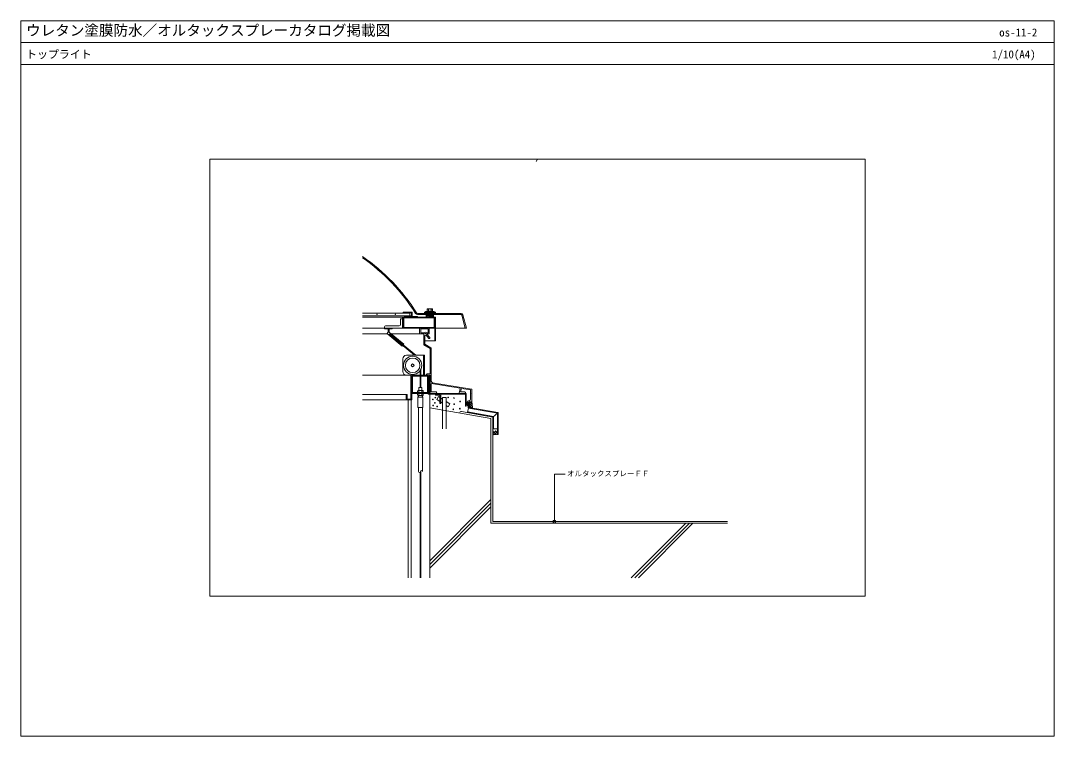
# Model space of a CAD drawing. Units: millimetres, scale not verified. Extents: x -1420 to 1420, y -983 to 983.
import ezdxf
from ezdxf.enums import TextEntityAlignment as Align

# ---------------------------------------------------------------- set-up
doc = ezdxf.new("R2010")
doc.units = ezdxf.units.MM
doc.header["$LTSCALE"] = 3
doc.linetypes.add('USER1', pattern=[36, 25.2, -10.8])
for name, color, linetype, lineweight in [('0-0_0', 7, 'Continuous', 18), ('0-1_WAKU', 7, 'Continuous', 18), ('0-3_KUTAI', 3, 'Continuous', 18), ('0-4_BOUSUI', 1, 'Continuous', 18), ('0-5_HATCH', 9, 'Continuous', 18), ('0-6_MOJI', 7, 'Continuous', 18), ('0-7_BUHIN', 7, 'Continuous', 9)]:
    doc.layers.add(name, color=color, linetype=linetype, lineweight=lineweight)
doc.styles.add('ＭＳ ゴシック', font='')
doc.styles.get('ＭＳ ゴシック').set_extended_font_data('MS Gothic')

msp = doc.modelspace()

# ---------------------------------------------------------------- linework, layer by layer
at = {"layer": '0-0_0'}
msp.add_line((-1420, 922.71), (1420, 922.71), dxfattribs=at)
msp.add_lwpolyline([(-900, -597.652), (900, -597.652), (900, 602.348), (-900, 602.348)], close=True, dxfattribs=at)
at = {"layer": '0-1_WAKU'}
for points in [[(-1420, -982.652), (1420, -982.652), (1420, 982.71), (-1420, 982.71)], [(1420, 862.71), (-1420, 862.71), (-1420, 982.71), (1420, 982.71)]]:
    msp.add_lwpolyline(points, close=True, dxfattribs=at)
at = {"layer": '0-3_KUTAI'}
msp.add_line((-295.699, -80.627), (-295.699, -547.652), dxfattribs=at)
msp.add_lwpolyline([(-295.699, -80.627), (-127.813, -110.229), (-127.813, -397.652), (522.187, -397.652)], dxfattribs=at)
at = {"layer": '0-4_BOUSUI'}
msp.add_line((0, 602.348), (-3.5, 596.286), dxfattribs=at)
msp.add_lwpolyline([(-208.512, -90.999), (-122.813, -106.034), (-122.813, -392.652), (522.187, -392.652)], dxfattribs=at)
msp.add_arc((-209.363, -95.85), 4.925, 80.04976, 170.00019, dxfattribs=at)
at = {"layer": '0-5_HATCH'}
for p, q in [((-295.699, -500.538), (-127.813, -332.652)), ((-295.699, -510.538), (-127.813, -342.652)), ((-295.699, -520.538), (-127.813, -352.652)), ((257.187, -547.652), (407.187, -397.652)), ((267.187, -547.652), (417.187, -397.652)), ((277.187, -547.652), (427.187, -397.652))]:
    msp.add_line(p, q, dxfattribs=at)
at = {"layer": '0-6_MOJI'}
for p in [(76.36, -262.748), (46.36, -392.652)]:
    msp.add_line(p, (46.36, -262.748), dxfattribs=at)
msp.add_circle((46.36, -392.652), 4, dxfattribs=at)
at = {"layer": '0-7_BUHIN'}
for p, q in [((-368.72, 180.506), (-368.72, 179.306)), ((-365.825, 170.968), (-363.363, 168.506)), ((-358.611, 168.506), (-362.597, 172.492)), ((-354.363, 168.506), (-358.349, 172.492)), ((-350.151, 168.506), (-354.137, 172.492)), ((-346.155, 168.506), (-350.141, 172.492)), ((-209.786, 175.517), (-329.471, 175.517)), ((-209.786, 178.517), (-329.416, 178.517)), ((-310.699, 180.66), (-310.698, 182.16)), ((-310.699, 180.66), (-310.699, 178.486)), ((-310.698, 182.16), (-280.699, 182.16)), ((-280.698, 180.135), (-310.674, 180.136)), ((-280.697, 179.284), (-310.674, 179.284)), ((-280.697, 178.816), (-310.674, 178.816)), ((-280.696, 179.644), (-310.669, 179.644)), ((-305.699, 168.506), (-305.699, 175.517)), ((-305.699, 171.353), (-301.57, 175.482)), ((-305.699, 171.064), (-303.14, 168.506)), ((-305.162, 175.486), (-298.138, 168.462)), ((-304.007, 185.404), (-287.39, 185.404)), ((-303.554, 168.506), (-296.574, 175.486)), ((-303.204, 185.404), (-288.193, 185.404)), ((-302.199, 190.904), (-295.699, 190.904)), ((-293.501, 168.506), (-300.482, 175.486)), ((-299.699, 185.404), (-299.699, 190.046)), ((-298.717, 168.506), (-291.738, 175.486)), ((-289.199, 190.904), (-295.699, 190.904)), ((-287.928, 168.506), (-294.908, 175.486)), ((-293.57, 168.506), (-286.59, 175.486)), ((-291.699, 185.404), (-291.699, 190.046)), ((-285.699, 171.959), (-289.226, 175.486)), ((-288.193, 190.323), (-289.199, 190.904)), ((-285.699, 171.238), (-288.431, 168.506)), ((-288.193, 185.404), (-288.193, 190.323)), ((-285.699, 168.506), (-285.699, 175.521)), ((-280.698, 180.66), (-280.699, 182.16)), ((-198.306, 138.486), (-207.727, 173.977)), ((-195.211, 138.486), (-204.823, 174.728)), ((-370.728, 168.506), (-480.699, 168.506)), ((-417.699, 144.506), (-379.699, 144.506)), ((-370.699, 138.506), (-370.699, 163.506)), ((-281.499, 168.506), (-368.299, 168.506)), ((-280.699, 103.506), (-280.699, 167.706)), ((-370.699, 138.506), (-480.699, 138.506)), ((-412.141, 122.328), (-480.699, 122.328)), ((-420.699, 136.754), (-420.699, 141.506)), ((-420.699, 136.754), (-410.699, 136.754)), ((-411.334, 121.366), (-371.859, 88.609)), ((-410.699, 127.172), (-410.699, 136.754)), ((-409.099, 127.559), (-409.099, 138.354)), ((-408.81, 120.571), (-371.22, 89.378)), ((-407.499, 127.172), (-407.499, 136.754)), ((-399.099, 136.754), (-407.499, 136.754)), ((-406.864, 126.753), (-367.389, 93.996)), ((-405.615, 124.401), (-368.028, 93.226)), ((-337.768, 63.747), (-405.438, 119.722)), ((-404.16, 121.261), (-334.631, 63.747)), ((-401.532, 122.328), (-323.769, 122.328)), ((-399.099, 138.354), (-399.099, 136.754)), ((-283.002, 138.505), (-369.899, 138.509)), ((-323.769, 123.328), (-323.769, 137.506)), ((-322.769, 138.506), (-298.769, 138.505)), ((-311.831, 122.328), (-322.769, 122.328)), ((-320.699, 135.186), (-320.699, 126.26)), ((-301.699, 136.186), (-319.699, 136.186)), ((-319.699, 125.26), (-313.011, 125.26)), ((-312.423, 125.452), (-310.733, 126.62)), ((-298.299, 110.203), (-305.691, 118.684)), ((-304.053, 125.447), (-305.628, 126.578)), ((-296.037, 112.174), (-305.287, 122.786)), ((-298.769, 122.328), (-304.546, 122.328)), ((-303.47, 125.26), (-301.699, 125.26)), ((-300.699, 126.26), (-300.699, 135.186)), ((-297.769, 137.505), (-297.769, 123.328)), ((-195.211, 138.486), (-280.728, 138.486)), ((-371.859, 88.609), (-371.22, 89.378)), ((-367.389, 93.996), (-368.028, 93.226)), ((-309.199, 103.506), (-280.699, 103.506)), ((-313.364, 9.059), (-313.364, 63.746)), ((-291.699, 82.912), (-291.699, -7.538)), ((-370.251, 53.747), (-370.252, 19.06)), ((-480.699, 9.059), (-346.526, 9.059)), ((-302.949, 9.059), (-346.699, 9.059)), ((-299.999, 6.759), (-345.399, 6.759)), ((-345.399, -57.941), (-345.399, 6.759)), ((-343.099, 6.759), (-343.099, -38.641)), ((-322.78, -24.441), (-322.78, 21.245)), ((-320.78, -24.441), (-320.78, 25.275)), ((-315.199, 9.059), (-315.199, 6.759)), ((-302.299, 6.759), (-302.299, -38.641)), ((-299.999, -42.241), (-299.999, 6.759)), ((-297.699, 8.059), (-297.699, -40.941)), ((-291.699, -36.541), (-291.699, -14.45)), ((-291.234, -14.056), (-212.376, -26.843)), ((-288.339, -11.486), (-181.035, -28.887)), ((-215.564, -40.438), (-212.054, -27.342)), ((-211.386, -36.437), (-209.057, -27.746)), ((-360.699, -43.919), (-480.699, -43.919)), ((-344.399, -40.941), (-300.999, -40.941)), ((-343.099, -38.641), (-302.299, -38.641)), ((-329.286, -38.641), (-314.275, -38.641)), ((-329.286, -41.522), (-328.28, -40.941)), ((-328.28, -33.141), (-321.78, -33.141)), ((-328.28, -40.941), (-321.78, -40.941)), ((-328.28, -46.441), (-321.78, -46.441)), ((-326.78, -40.941), (-326.78, -38.641)), ((-325.78, -38.641), (-325.78, -33.999)), ((-325.78, -40.941), (-325.78, -45.583)), ((-325.78, -40.941), (-317.78, -40.941)), ((-315.28, -33.141), (-321.78, -33.141)), ((-315.28, -40.941), (-321.78, -40.941)), ((-315.28, -46.441), (-321.78, -46.441)), ((-317.78, -38.641), (-317.78, -33.999)), ((-317.78, -40.941), (-317.78, -45.583)), ((-316.78, -38.641), (-316.78, -40.941)), ((-314.275, -33.722), (-315.28, -33.141)), ((-314.275, -41.522), (-315.28, -40.941)), ((-314.275, -45.861), (-315.28, -46.441)), ((-314.275, -38.641), (-314.275, -33.722)), ((-314.275, -41.522), (-314.275, -45.861)), ((-197.999, -43.241), (-298.999, -43.241)), ((-196.699, -40.941), (-297.699, -40.941)), ((-295.699, -80.627), (-295.699, -43.241)), ((-278.699, -40.941), (-294.299, -40.941)), ((-278.699, -36.941), (-291.299, -36.941)), ((-266.699, -43.241), (-280.699, -43.241)), ((-276.623, -38.953), (-276.623, -38.941)), ((-260.699, -56.914), (-265.699, -53.689)), ((-199.69, -40.941), (-215.177, -40.941)), ((-199.507, -36.941), (-211, -36.941)), ((-197.999, -75.941), (-197.999, -43.241)), ((-195.699, -75.941), (-195.699, -41.941)), ((-480.699, -58.941), (-359.216, -58.941)), ((-359.699, -58.941), (-346.399, -58.941)), ((-355.699, -547.652), (-355.699, -58.941)), ((-346.699, -547.652), (-346.699, -58.941)), ((-327.28, -79.441), (-327.28, -255.492)), ((-316.28, -255.492), (-316.28, -79.441)), ((-265.699, -64.399), (-260.699, -67.625)), ((-195.699, -75.941), (-197.999, -75.941)), ((-193.199, -64.948), (-193.199, -72.941)), ((-189.173, -60.948), (-187.689, -60.948)), ((-181.699, -63.941), (-188.082, -63.941)), ((-186.468, -66.809), (-183.601, -63.941)), ((-186.468, -72.768), (-180.267, -66.566)), ((-179.031, -76.943), (-186.468, -69.506)), ((-186.468, -78.764), (-179.628, -71.925)), ((-181.839, -80.395), (-186.468, -75.765)), ((-186.086, -63.941), (-179.835, -70.192)), ((-181.732, -80.413), (-178.949, -77.63)), ((-180.699, -62.941), (-178.55, -80.974)), ((-122.813, -106.034), (-109.813, -95.125)), ((-122.813, -152.146), (-114.717, -144.049)), ((-122.813, -145.385), (-121.477, -144.049)), ((-113.268, -153.741), (-122.813, -144.196)), ((-119.924, -154.308), (-122.813, -151.418)), ((-109.813, -153.447), (-122.813, -154.554)), ((-118.261, -154.166), (-109.813, -145.718)), ((-109.806, -149.99), (-115.746, -144.049)), ((-320.78, -253.371), (-320.78, -547.652)), ((-322.78, -257.613), (-322.78, -547.652))]:
    msp.add_line(p, q, dxfattribs=at)
for points in [[(-480.699, 179.306), (-350.699, 179.306), (-350.699, 172.506), (-480.699, 172.506)], [(-345.125, 182.006), (-369.325, 182.006), (-369.325, 180.506), (-345.825, 180.506), (-345.825, 169.306)], [(-329.325, 168.506), (-329.325, 170.006), (-344.325, 170.006), (-344.325, 181.206)], [(-310.699, 180.66), (-280.698, 180.66), (-280.698, 178.486)], [(-303.204, 185.404), (-303.204, 190.323), (-302.199, 190.904)], [(-376.699, 147.506), (-376.699, 163.505), (-370.699, 163.506)], [(-370.699, 139.309), (-370.699, 168.509), (-369.099, 168.506), (-369.099, 140.106), (-283.899, 140.106), (-283.899, 166.896)], [(-369.099, 167.706), (-369.099, 140.106), (-367.499, 140.106), (-367.499, 166.896), (-282.299, 166.896), (-282.299, 103.506)], [(-283.899, 166.896), (-282.299, 166.896), (-282.299, 139.3)], [(-312.199, 120.4), (-312.199, 92.317), (-294.699, 82.331), (-294.699, 12.559), (-302.949, 12.559)], [(-309.199, 117.37), (-309.199, 94.059), (-292.707, 84.649)], [(-360.251, 9.059), (-310.223, 9.059), (-310.223, 63.747), (-360.251, 63.747)], [(-347.699, 8.059), (-347.699, -56.619), (-358.389, -56.619), (-358.389, -43.919), (-360.699, -43.919), (-360.699, -57.941)], [(-294.699, -40.541), (-294.699, 9.059), (-302.949, 9.059)], [(-325.78, -33.141), (-325.78, -25.441), (-324.78, -24.441), (-318.78, -24.441), (-317.78, -25.441), (-317.78, -33.141)], [(-208.606, -27.455), (-183.699, -31.494), (-183.699, -40.341), (-183.099, -40.941), (-183.699, -41.541), (-183.699, -57.227)], [(-360.699, -43.924), (-360.699, -44.008), (-360.699, -43.924)], [(-329.286, -38.641), (-329.286, -33.722), (-328.28, -33.141)], [(-329.286, -41.522), (-329.286, -45.861), (-328.28, -46.441)], [(-328.53, -50.941), (-325.78, -46.441), (-317.78, -46.441), (-315.03, -50.941)], [(-280.699, -43.241), (-280.699, -45.541), (-267.999, -45.541), (-267.999, -68.204), (-265.699, -68.204), (-265.699, -44.241)], [(-267.999, -52.205), (-271.916, -49.678), (-276.795, -57.24), (-267.999, -62.915)], [(-250.699, -138.094), (-250.699, -52.043), (-260.699, -52.043), (-260.699, -138.094)], [(-180.699, -29.281), (-180.699, -40.641), (-180.999, -40.941), (-180.699, -41.241), (-180.699, -62.941)], [(-250.699, -74.077), (-245.442, -77.468), (-240.563, -69.905), (-250.699, -63.366)], [(-190.003, -80.523), (-192.339, -93.774), (-122.813, -106.034), (-122.813, -138.447), (-109.813, -138.447)], [(-190.082, -80.133), (-190.082, -65.941), (-188.082, -65.941), (-188.082, -79.294), (-108.639, -93.301)], [(-107.813, -94.286), (-107.813, -153.447), (-109.813, -153.447), (-109.813, -95.125), (-189.256, -81.118)]]:
    msp.add_lwpolyline(points, dxfattribs=at)
for points in [[(-365.825, 168.506), (-345.825, 168.506), (-345.825, 172.506), (-365.825, 172.506)], [(-328.53, -79.441), (-328.53, -50.941), (-315.03, -50.941), (-315.03, -79.441)]]:
    msp.add_lwpolyline(points, close=True, dxfattribs=at)
at = {"layer": '0-7_BUHIN', "linetype": 'USER1'}
msp.add_lwpolyline([(-120.813, -138.447), (-120.813, -104.355), (-191.992, -91.805)], dxfattribs=at)
at = {"layer": '0-7_BUHIN'}
for centre, radius in [((-441.018, 176.068), 0.396), ((-390.886, 176.002), 0.396), ((-409.099, 124.059), 3.5), ((-343.029, 36.176), 25), ((-343.029, 36.176), 20), ((-343.029, 36.176), 3.759), ((-287.364, -57.374), 1), ((-280.649, -52.524), 1), ((-245.204, -51.778), 1), ((-229.534, -53.643), 1), ((-286.991, -74.164), 1), ((-282.141, -67.075), 1), ((-275.798, -76.776), 1), ((-231.399, -84.611), 1), ((-228.787, -70.433), 1), ((-213.49, -82.745), 1), ((-212.744, -62.971), 1)]:
    msp.add_circle(centre, radius, dxfattribs=at)
for centre, radius, start, end in [((-781.019, -101.01), 529.449, 32.09783, 55.44261), ((-781.191, -101.682), 527.119, 32.11845, 55.24524), ((-345.125, 181.206), 0.8, 0, 90), ((-328.971, 182.464), 6.965, 213.97185, 265.87994), ((-328.95, 182.852), 4.36, 215.47811, 263.86133), ((-303.418, 180.313), 5.125, 96.60345, 158.87584), ((-301.271, 189.042), 1.865, 32.55013, 86.37396), ((-295.699, 181.149), 9.754, 65.79072, 114.20928), ((-290.127, 189.042), 1.865, 93.62604, 147.44987), ((-287.979, 180.313), 5.125, 21.12416, 83.0733), ((-209.732, 173.443), 5.074, 14.66941, 90.61297), ((-209.732, 173.442), 2.075, 14.9303, 91.48144), ((-417.699, 141.506), 3, 90, 180), ((-379.699, 147.506), 3, 270, 0), ((-379.699, 147.506), 3, 270, 0), ((-368.299, 167.706), 0.8, 90, 180), ((-345.025, 169.306), 0.8, 180, 270), ((-281.499, 167.706), 0.8, 0, 90), ((-406.562, 121.954), 2.5, 230.31336, 296.73518), ((-404.799, 120.491), 1, 50.31336, 230.31336), ((-406.562, 121.954), 2.5, 343.89154, 50.31336), ((-369.899, 139.309), 0.8, 180, 269.99363), ((-322.769, 137.506), 1, 89.99761, 180), ((-322.769, 123.328), 1, 180, 270), ((-319.699, 135.186), 1, 90, 180), ((-319.699, 126.26), 1, 180, 270), ((-313.011, 126.26), 1, 270, 306.01914), ((-308.213, 120.059), 4, 42.9767, 175.10769), ((-311.875, 123.06), 0.733, 268.0466, 320.86447), ((-308.197, 123.636), 3.905, 48.8712, 130.71111), ((-307.199, 117.37), 2, 41.07657, 180), ((-304.425, 123.321), 1, 220.74416, 276.97505), ((-303.47, 126.26), 1, 234.3558, 270), ((-301.699, 135.186), 1, 0, 90), ((-301.699, 126.26), 1, 270, 360), ((-298.769, 137.505), 1, 0, 89.99761), ((-298.769, 123.328), 1, 270, 360), ((-283.099, 139.3), 0.8, 276.97419, 0), ((-369.624, 91.302), 2.5, 162.20414, 230.31336), ((-369.624, 91.302), 2.5, 50.31336, 118.1379), ((-297.176, 111.197), 1.5, 220.63566, 40.63689), ((-360.251, 53.747), 10, 90, 180), ((-293.699, 82.912), 2, 360, 60.29062), ((-360.251, 19.06), 10, 180, 270), ((-346.699, 8.059), 1, 90, 180), ((-302.949, 10.809), 1.75, 90, 270), ((-298.699, 8.059), 1, 0, 90), ((-287.699, -7.538), 4, 180, 260.78897), ((-291.299, -14.45), 0.4, 80.73423, 180), ((-212.441, -27.238), 0.4, 344.9986, 80.73414), ((-208.67, -27.85), 0.4, 80.73416, 164.99726), ((-344.399, -39.941), 1, 180, 270), ((-327.353, -35.002), 1.865, 32.55013, 86.37396), ((-327.353, -42.802), 1.865, 32.55013, 86.37396), ((-327.353, -44.58), 1.865, 273.62604, 327.44987), ((-321.78, -42.896), 9.754, 65.79072, 114.20928), ((-321.78, -50.696), 9.754, 65.79072, 114.20928), ((-321.78, -36.687), 9.754, 245.79072, 294.20928), ((-316.208, -35.002), 1.865, 93.62604, 147.44987), ((-316.208, -42.802), 1.865, 93.62604, 147.44987), ((-316.208, -44.58), 1.865, 212.55013, 266.37396), ((-300.999, -39.941), 1, 270, 0), ((-298.999, -42.241), 1, 180, 270), ((-294.299, -40.541), 0.4, 180, 270), ((-291.299, -36.541), 0.4, 180, 270), ((-278.699, -38.941), 2, 270, 90), ((-266.699, -44.241), 1, 0, 90), ((-215.177, -40.541), 0.4, 164.9986, 270), ((-211, -36.541), 0.4, 164.91723, 270), ((-199.696, -38.932), 2, 270, 0), ((-199.696, -38.932), 2, 0, 84.56295), ((-196.699, -41.941), 1, 0, 90), ((-181.099, -29.281), 0.4, 0, 80.78897), ((-359.699, -57.941), 1, 180, 270), ((-346.399, -57.941), 1, 270, 0), ((-190.199, -72.941), 3, 180, 266.10862), ((-189.173, -64.948), 4, 90, 180), ((-190.382, -75.635), 0.3, 266.10862, 0.00003), ((-188.082, -65.941), 2, 90, 180), ((-189.082, -80.133), 1, 180, 260.00019), ((-187.689, -56.948), 4, 270, 0), ((-181.699, -62.941), 1, 270, 0), ((-108.813, -94.286), 1, 0, 80.00019), ((-324.53, -255.492), 2.75, 180, 0), ((-319.03, -255.492), 2.75, 0, 180)]:
    msp.add_arc(centre, radius, start, end, dxfattribs=at)

# ---------------------------------------------------------------- texts
at = {"layer": '0-1_WAKU', "style": 'ＭＳ ゴシック'}
for s, height, p in [('ウレタン塗膜防水／オルタックスプレーカタログ掲載図', 29.33, (-1405, 932.71)), ('os-11-2', 21.99, (1268.553, 932.71)), ('トップライト', 21.99, (-1405, 872.71)), ('1/10(A4)', 21.99, (1249.061, 872.71))]:
    msp.add_text(s, height=height, dxfattribs=at).set_placement(p, align=Align.BOTTOM_LEFT)
at = {"layer": '0-6_MOJI', "style": 'ＭＳ ゴシック'}
msp.add_text('オルタックスプレーＦＦ', height=14.66, dxfattribs=at).set_placement((81.36, -272.748), align=Align.BOTTOM_LEFT)

doc.saveas('drawing.dxf')
